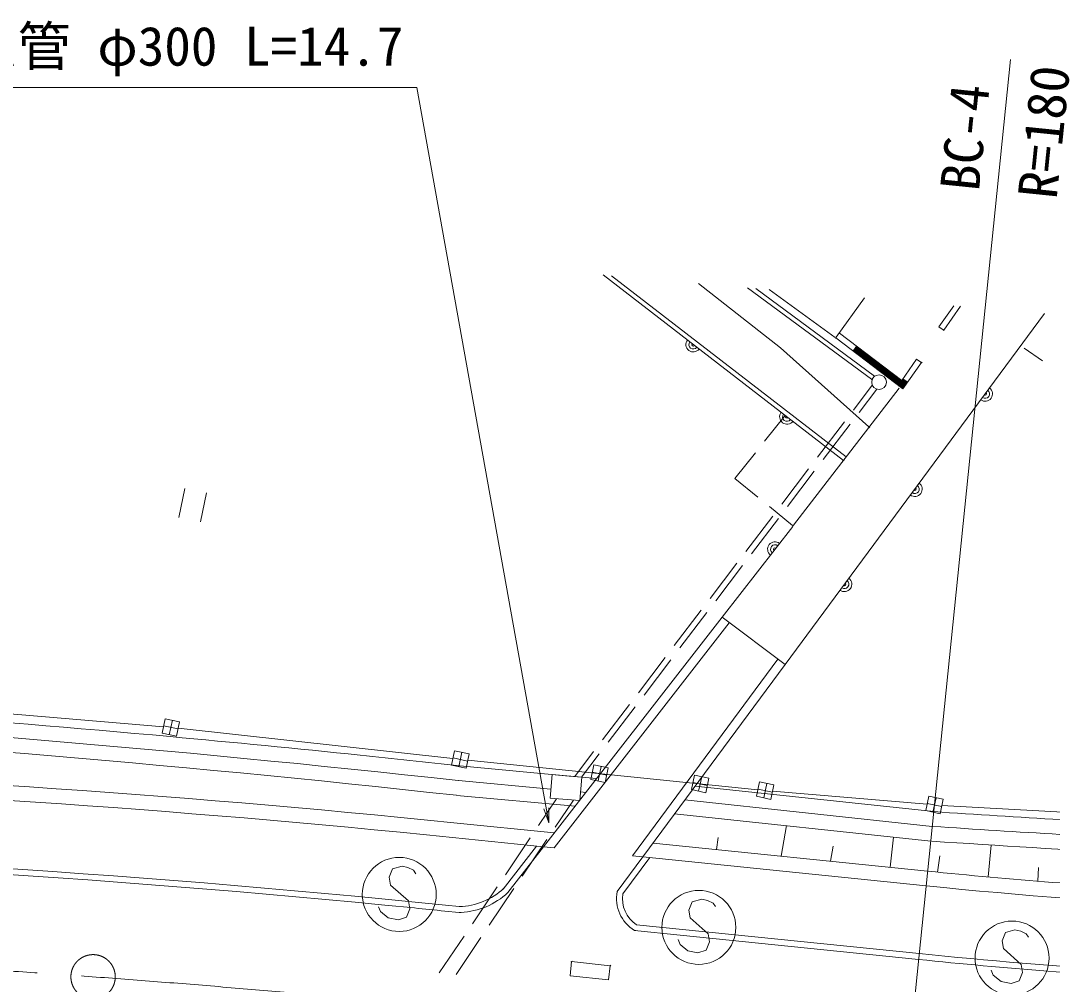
# Model space of a CAD drawing. Units: millimetres, scale not verified. Extents: x 40000 to 680000, y 20000 to 380000.
# Drawn here: x 168404 to 203282, y 278415 to 310970 of the extents above; entities that cross this region are included whole.
import ezdxf
from ezdxf.enums import TextEntityAlignment as Align

# ---------------------------------------------------------------- set-up
doc = ezdxf.new("R2010")
doc.units = ezdxf.units.MM
doc.header["$LTSCALE"] = 1000
doc.linetypes.add('CHAIN', pattern=[18.5, 12, -1.5, 3.5, -1.5])
for name, color, linetype, lineweight in [('M-BGD', 7, 'Continuous', 13), ('M-BMK', 2, 'CHAIN', 13), ('M-BMK-ROW', 30, 'Continuous', 13), ('M-STR-HTXT', 7, 'Continuous', 13), ('M-STR-STRC', 7, 'Continuous', 13)]:
    doc.layers.add(name, color=color, linetype=linetype, lineweight=lineweight)
doc.styles.add('ＭＳ ゴシック', font='')
doc.styles.get('ＭＳ ゴシック').set_extended_font_data('MS Gothic')

# ---------------------------------------------------------------- blocks, each defined once
blk = doc.blocks.new('open_arrow')
at = {"color": 0, "linetype": 'Continuous', "lineweight": -2}
blk.add_lwpolyline([(7.5, 1.25), (0, 0), (7.5, -1.25)], dxfattribs=at)

msp = doc.modelspace()

# ---------------------------------------------------------------- linework, layer by layer
at = {"layer": 'M-BGD'}
for p, q in [((188095, 302380), (196217, 296117)), ((196309, 296236), (188379, 302351)), ((194095, 299916), (191322, 302094)), ((197163, 298859), (192975, 301950)), ((197272, 298965), (193262, 301925)), ((195940, 300269), (193709, 301885)), ((196926, 301605), (195975, 300275)), ((194244, 289218), (203013, 301074)), ((199951, 301341), (199447, 300627)), ((200181, 301321), (199610, 300512)), ((198188, 298817), (196081, 300414)), ((199590, 300526), (199447, 300627)), ((199589, 300498), (199631, 300526)), ((195939, 300241), (195981, 300268)), ((198232, 298532), (195960, 300255)), ((196630, 299948), (198197, 298760)), ((196642, 299964), (198192, 298788)), ((197075, 297246), (194095, 299916)), ((196546, 299836), (198228, 298560)), ((196558, 299852), (198223, 298589)), ((196570, 299868), (198219, 298617)), ((196582, 299884), (198215, 298646)), ((196594, 299900), (198210, 298674)), ((196606, 299916), (198206, 298703)), ((196618, 299932), (198201, 298731)), ((202324, 299903), (202949, 299473)), ((198691, 299533), (198188, 298817)), ((198855, 299418), (198232, 298532)), ((198232, 298532), (198855, 299418)), ((198834, 299432), (198691, 299533)), ((198834, 299404), (198876, 299432)), ((198100, 298554), (194536, 293924)), ((197195, 298658), (196556, 297817)), ((197162, 298831), (197204, 298858)), ((198248, 298867), (198192, 298788)), ((198264, 298855), (198197, 298760)), ((198280, 298844), (198201, 298731)), ((198297, 298832), (198206, 298703)), ((198313, 298821), (198210, 298674)), ((198329, 298809), (198215, 298646)), ((198346, 298798), (198219, 298617)), ((198362, 298786), (198223, 298589)), ((198379, 298775), (198228, 298560)), ((197343, 298522), (196746, 297738)), ((193554, 296764), (194250, 297635)), ((196253, 297420), (195344, 296226)), ((196443, 297340), (195535, 296146)), ((197072, 297215), (197114, 297243)), ((192547, 295502), (193242, 296373)), ((196197, 296104), (196238, 296131)), ((195042, 295828), (194133, 294634)), ((193330, 294868), (192547, 295502)), ((195232, 295748), (194324, 294555)), ((173958, 295170), (173751, 294191)), ((174692, 295014), (174484, 294036)), ((194501, 293920), (193718, 294554)), ((193831, 294236), (192922, 293043)), ((194021, 294157), (193113, 292963)), ((194505, 293885), (192116, 290815)), ((194499, 293891), (194541, 293918)), ((192619, 292645), (191711, 291451)), ((192810, 292565), (191902, 291371)), ((191408, 291053), (190500, 289859)), ((191599, 290973), (190691, 289780)), ((186083, 283063), (192116, 290815)), ((186435, 283027), (192353, 290631)), ((194244, 289218), (192116, 290815)), ((189091, 282756), (194003, 289397)), ((190197, 289462), (189289, 288268)), ((189438, 282720), (194244, 289218)), ((190388, 289382), (189479, 288188)), ((188986, 287870), (188078, 286676)), ((189177, 287790), (188268, 286596)), ((187775, 286278), (187135, 285438)), ((187966, 286199), (187369, 285415)), ((183247, 285795), (186950, 285453)), ((186307, 284704), (186374, 285502)), ((186374, 285502), (187370, 285418)), ((186950, 285453), (187370, 285414)), ((187370, 285418), (187303, 284621)), ((187370, 285414), (187876, 285368)), ((183201, 285297), (186332, 285008)), ((191207, 285111), (199271, 284249)), ((183155, 284800), (187152, 284430)), ((186520, 284687), (185909, 283779)), ((187303, 284621), (186307, 284704)), ((187090, 284639), (186477, 283727)), ((187328, 284916), (187514, 284899)), ((190862, 284645), (199218, 283752)), ((190513, 284174), (199170, 283254)), ((183050, 283875), (186445, 283529)), ((194296, 283783), (194117, 282745)), ((182999, 283378), (186083, 283063)), ((185630, 283365), (184792, 282120)), ((186197, 283313), (185360, 282069)), ((191981, 283377), (191929, 282969)), ((197916, 283388), (197804, 282369)), ((184719, 281636), (185848, 283087)), ((184876, 281513), (186083, 283063)), ((186083, 283063), (186435, 283027)), ((189784, 283188), (199066, 282240)), ((195871, 283081), (195783, 282575)), ((201210, 283122), (201111, 282043)), ((188574, 281552), (189438, 282720)), ((188763, 281471), (189670, 282697)), ((189091, 282756), (189438, 282720)), ((189438, 282720), (199015, 281742)), ((199478, 282752), (199402, 282206)), ((202814, 282364), (202785, 281900)), ((184512, 281706), (183675, 280461)), ((185080, 281654), (184243, 280410)), ((182745, 280891), (183224, 280842)), ((182765, 281090), (183232, 281042)), ((189223, 280430), (198782, 279454)), ((189156, 280236), (189202, 280231)), ((189156, 280236), (190695, 280079)), ((190695, 280079), (198761, 279255)), ((183395, 280047), (182558, 278802)), ((183963, 279995), (183125, 278751))]:
    msp.add_line(p, q, dxfattribs=at)
msp.add_circle((197424, 298758), 250, dxfattribs=at)
for centre, radius, start, end in [((191144, 300029), 250, 142.3652, 322.3652), ((191144, 300029), 150, 142.3652, 322.3652), ((191144, 300029), 50, 142.3652, 322.3652), ((201008, 298363), 250, 233.5131, 53.5131), ((201008, 298363), 150, 233.5131, 53.5131), ((201008, 298363), 50, 233.5131, 53.5131), ((194312, 297587), 250, 142.3652, 322.3652), ((194312, 297587), 150, 142.3652, 322.3652), ((194312, 297587), 50, 142.3652, 322.3652), ((198630, 295147), 250, 233.5131, 53.5131), ((198630, 295147), 150, 233.5131, 53.5131), ((198630, 295147), 50, 233.5131, 53.5131), ((193906, 293115), 250, 52.1062, 232.1062), ((193906, 293115), 150, 52.1062, 232.1062), ((193906, 293115), 50, 52.1062, 232.1062), ((196251, 291931), 250, 233.5131, 53.5131), ((196251, 291931), 150, 233.5131, 53.5131), ((196251, 291931), 50, 233.5131, 53.5131), ((125781, -233508), 522473, 84.7644, 86.87971), ((125781, -233508), 521973, 83.6854, 86.88061), ((125781, -233508), 521473, 83.6854, 86.90848), ((125781, -233508), 522473, 84.0566, 84.7644), ((125781, -233508), 522473, 83.6854, 84.0566), ((141772, -120272), 406250, 84.1683, 88.22941), ((141772, -120272), 405750, 84.1683, 92.1579), ((141772, -120272), 405750, 84.1683, 92.1579), ((235917, 835346), 552314, 266.1957, 267.08871), ((235917, 835346), 552814, 266.1957, 267.08871), ((235917, 835346), 553314, 266.1957, 267.60922), ((141772, -120272), 403450, 84.1683, 93.4766), ((141772, -120272), 403250, 84.3147, 93.4766), ((216720, 455090), 173750, 264.1683, 266.96191), ((183171, 283342), 2300, 271.5038, 313.0071), ((183171, 283342), 2500, 272.7859, 313.0071), ((189800, 281307), 1250, 168.7089, 238.9726), ((189800, 281307), 1050, 171.0471, 236.6343), ((216720, 455090), 174250, 264.1683, 270.5377), ((141772, -120272), 403250, 84.1683, 84.3147), ((183171, 283342), 2500, 271.2038, 272.7859), ((216720, 455090), 176550, 264.1683, 268.7064), ((216720, 455090), 176750, 264.1683, 267.0134)]:
    msp.add_arc(centre, radius, start, end, dxfattribs=at)
at = {"layer": 'M-BMK'}
msp.add_circle((170853, 278669), 750, dxfattribs=at)
msp.add_arc((141772, -120272), 400000, 84.1683, 94.3238, dxfattribs=at)
at = {"layer": 'M-BMK-ROW'}
for p, q in [((163549, 287933), (173230, 287115)), ((173185, 286901), (173289, 287390)), ((173237, 287146), (173726, 287042)), ((173289, 287390), (173778, 287287)), ((173533, 287338), (173430, 286849)), ((173778, 287287), (173674, 286797)), ((173731, 287064), (183019, 286040)), ((173674, 286797), (173185, 286901)), ((182972, 285820), (183076, 286309)), ((183024, 286064), (183513, 285960)), ((183076, 286309), (183565, 286205)), ((183320, 286257), (183217, 285768)), ((183565, 286205), (183461, 285716)), ((183461, 285716), (182972, 285820)), ((183519, 285987), (193324, 284983)), ((187677, 285339), (187781, 285828)), ((187781, 285828), (188270, 285724)), ((188025, 285776), (187922, 285287)), ((188270, 285724), (188166, 285235)), ((188166, 285235), (187677, 285339)), ((187729, 285584), (188218, 285480)), ((191079, 284992), (191182, 285481)), ((191182, 285481), (191672, 285377)), ((191427, 285429), (191323, 284940)), ((191672, 285377), (191568, 284888)), ((191568, 284888), (191079, 284992)), ((191131, 285236), (191620, 285132)), ((193278, 284767), (193382, 285256)), ((193330, 285011), (193819, 284908)), ((193382, 285256), (193871, 285152)), ((193627, 285204), (193523, 284715)), ((193871, 285152), (193768, 284663)), ((193768, 284663), (193278, 284767)), ((193826, 284938), (199045, 284497)), ((198999, 284283), (199103, 284772)), ((199103, 284772), (199592, 284668)), ((199348, 284720), (199244, 284231)), ((199592, 284668), (199488, 284179)), ((199488, 284179), (198999, 284283)), ((199051, 284527), (199540, 284424)), ((199548, 284460), (212602, 283745))]:
    msp.add_line(p, q, dxfattribs=at)
at = {"layer": 'M-STR-HTXT'}
msp.add_line((198431, 276022), (201867, 309663), dxfattribs=at)
msp.add_lwpolyline([(186265, 283872), (181797, 308709), (161097, 308709)], dxfattribs=at)
at = {"layer": 'M-STR-STRC'}
for p, q in [((180977, 282318), (180866, 282035)), ((181302, 282403), (180977, 282318)), ((181498, 282361), (181302, 282403)), ((181683, 282271), (181498, 282361)), ((181760, 282152), (181683, 282271)), ((180866, 282035), (180912, 281770)), ((180912, 281770), (181514, 281233)), ((181514, 281233), (181560, 280968)), ((191106, 281206), (190995, 280923)), ((191431, 281290), (191106, 281206)), ((191626, 281249), (191431, 281290)), ((191812, 281158), (191626, 281249)), ((191889, 281040), (191812, 281158)), ((180568, 280872), (180502, 281039)), ((180831, 280663), (180568, 280872)), ((181560, 280968), (181449, 280685)), ((190995, 280923), (191041, 280657)), ((181173, 280590), (180831, 280663)), ((181449, 280685), (181173, 280590)), ((191041, 280657), (191643, 280121)), ((191643, 280121), (191689, 279855)), ((201693, 280170), (201582, 279887)), ((202018, 280254), (201693, 280170)), ((202213, 280213), (202018, 280254)), ((202399, 280122), (202213, 280213)), ((202476, 280004), (202399, 280122)), ((190697, 279759), (190630, 279927)), ((190959, 279550), (190697, 279759)), ((191689, 279855), (191577, 279572)), ((201582, 279887), (201628, 279621)), ((191302, 279478), (190959, 279550)), ((191577, 279572), (191302, 279478)), ((201628, 279621), (202230, 279085)), ((187028, 279187), (186977, 278707)), ((187007, 279173), (187049, 279200)), ((188331, 279046), (187028, 279187)), ((188331, 279046), (188280, 278567)), ((188310, 279033), (188352, 279060)), ((202230, 279085), (202276, 278820)), ((186977, 278707), (188280, 278567)), ((201284, 278723), (201217, 278891)), ((201546, 278514), (201284, 278723)), ((202276, 278820), (202164, 278536)), ((201889, 278442), (201546, 278514)), ((202164, 278536), (201889, 278442))]:
    msp.add_line(p, q, dxfattribs=at)
for centre in [(181203, 281453), (191331, 280340), (201918, 279304)]:
    msp.add_circle(centre, 1250, dxfattribs=at)

# ---------------------------------------------------------------- block references
at = {"layer": 'M-STR-HTXT', "xscale": 66.7, "yscale": 66.7, "rotation": 100.2}
msp.add_blockref('open_arrow', (186265, 283872), dxfattribs=at)

# ---------------------------------------------------------------- texts
at = {"layer": 'M-STR-HTXT', "style": 'ＭＳ ゴシック'}
msp.add_text('ヒューム管 φ300 L=14.7', height=1320, dxfattribs=at).set_placement((161097, 310109), align=Align.MIDDLE_LEFT)
for s, p in [('R=180', (203817, 304871)), ('BC-4', (201190, 305131))]:
    msp.add_text(s, height=1320, rotation=84.168, dxfattribs=at).set_placement(p, align=Align.BOTTOM_LEFT)

doc.saveas('drawing.dxf')
